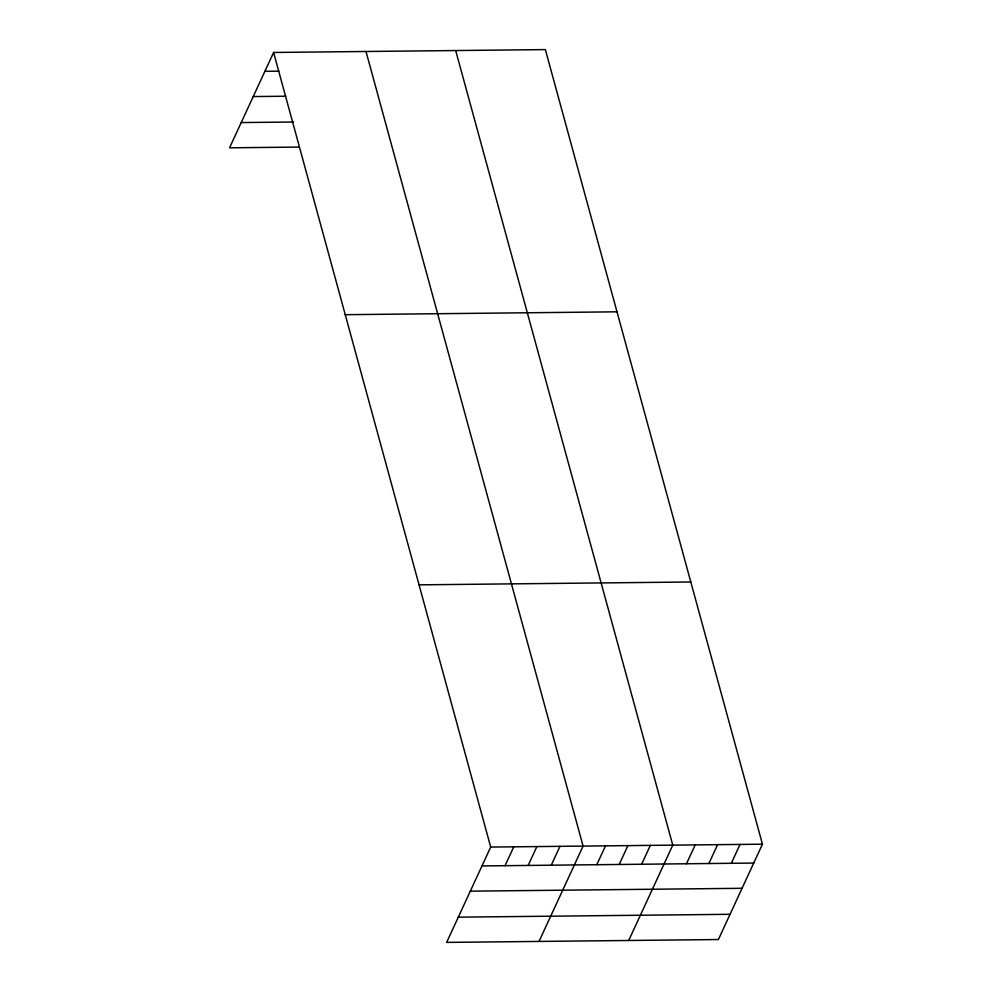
<?xml version="1.0" encoding="UTF-8"?>
<svg xmlns="http://www.w3.org/2000/svg" width="992" height="992" viewBox="0 0 992 992"><rect width="100%" height="100%" fill="white"/><g stroke="black" fill="none" stroke-linecap="round" stroke-linejoin="round"><path stroke-width="1.49" d="M273.606 52.464L490.693 847.069L446.636 942.4L718.394 939.536L762.439 844.192L545.364 49.6L273.606 52.464L229.561 147.808L298.852 147.076M505.077 865.681L513.782 846.821M528.166 865.433L536.883 846.573M551.267 865.198L559.984 846.337M539.028 941.42L583.085 846.089L366.011 51.497M596.787 864.714L605.504 845.854M619.206 864.478L627.924 845.618M641.626 864.243L650.343 845.382M628.717 940.478L672.762 845.147L455.688 50.542M686.464 863.772L695.181 844.911M708.883 863.536L717.6 844.676M731.302 863.3L740.02 844.428M264.889 71.325L278.752 71.176M253.233 96.571L285.572 96.224M241.217 122.562L293.582 122.016M345.241 314.687L616.999 311.823M419.046 584.846L690.804 581.982M490.693 847.069L762.439 844.192M481.976 865.929L753.722 863.052M470.307 891.163L742.066 888.299M458.292 917.166L730.05 914.302"/></g></svg>
